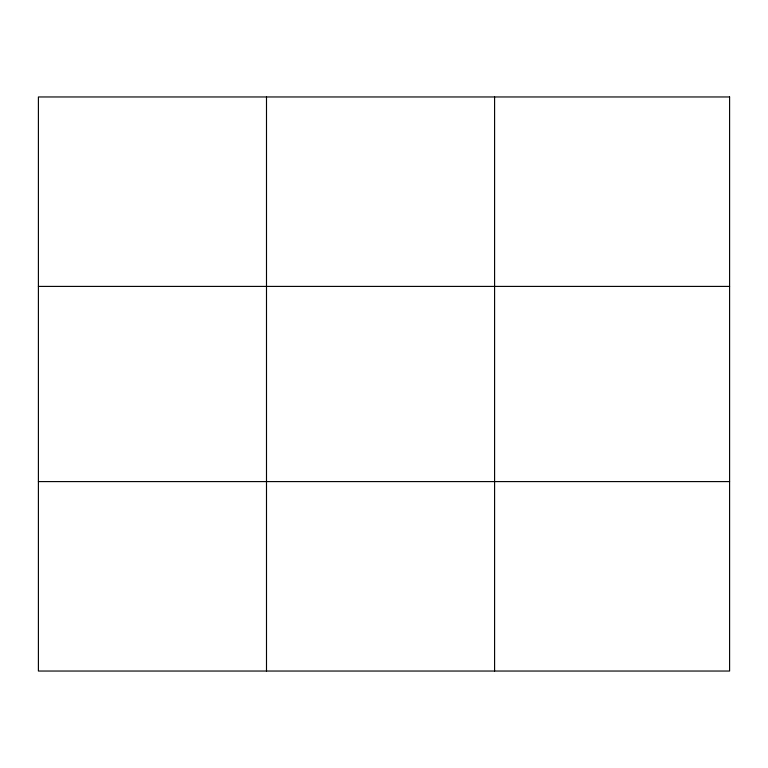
<?xml version="1.0" encoding="UTF-8"?>
<svg xmlns="http://www.w3.org/2000/svg" width="768" height="768" viewBox="0 0 768 768"><rect width="100%" height="100%" fill="white"/><g stroke="black" fill="none" stroke-linecap="round" stroke-linejoin="round"><path stroke-width="1.15" d="M266.496 96.96L266.496 671.04M494.592 96.96L494.592 671.04M38.4 286.406L729.6 286.406M38.4 481.594L729.6 481.594M729.6 96.96L729.6 671.04L38.4 671.04L38.4 96.96L729.6 96.96"/></g></svg>
